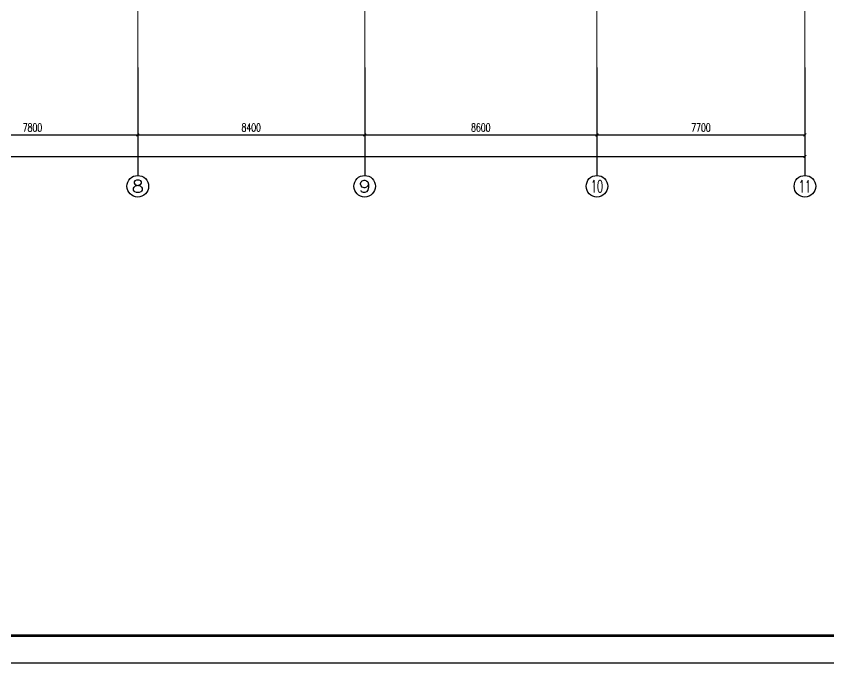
# Model space of a CAD drawing. Extents: x 1031190 to 1725648, y 733081 to 1571294.
# Drawn here: x 1155317 to 1185399, y 957902 to 981833 of the extents above; entities that cross this region are included whole.
import ezdxf
from ezdxf.enums import TextEntityAlignment as Align

# ---------------------------------------------------------------- set-up
doc = ezdxf.new("R2010")
doc.units = 0
doc.header["$LTSCALE"] = 1000
doc.header["$MEASUREMENT"] = 0
doc.linetypes.add('ACAD_ISO10W100', pattern=[18.5, 12, -3, 0.5, -3])
doc.linetypes.add('DOTE', pattern=[2.42, 2, -0.2, 0.02, -0.2])
for name, color, linetype in [('AXIS', 3, 'Continuous'), ('AXIS_TEXT', 4, 'Continuous'), ('C-AXIS(轴号)', 3, 'Continuous'), ('C-AXIS-T(字)', 7, 'Continuous'), ('图框', 140, 'Continuous')]:
    doc.layers.add(name, color=color, linetype=linetype)
doc.layers.add('DOTE', color=19, linetype='DOTE', lineweight=9)
doc.styles.add('_TCH_AXIS', font='COMPLEX', dxfattribs={"bigfont": 'GBCBIG'})
doc.styles.add('_TCH_DIM_T3', font='SIMPLEX', dxfattribs={"width": 0.705882, "bigfont": 'GBCBIG'})
doc.styles.add('COMPLEX', font='COMPLEX')
doc.dimstyles.new('_TCH_ARCH&&100', dxfattribs={"dimtxt": 297.5, "dimasz": 100, "dimexe": 250, "dimexo": 300, "dimgap": 126.25, "dimtad": 1, "dimdec": 0, "dimzin": 0, "dimdsep": 46, "dimtxsty": '_TCH_DIM_T3', "dimblk": 'ARCHTICK', "dimcen": 0.09, "dimclrt": 7, "dimazin": 2, "dimtfac": 1, "dimtdec": 0, "dimtix": 1, "dimtmove": 2, "dimatfit": 3, "dimfxl": 0, "dimtolj": 1, "dimtzin": 0, "dimarcsym": 0})

# ---------------------------------------------------------------- blocks, each defined once
blk = doc.blocks.new('_ArchTick')
at = {"color": 0, "linetype": 'ByBlock', "const_width": 0.4}
blk.add_lwpolyline([(-0.5, -0.5), (0.5, 0.5)], dxfattribs=at)
blk = doc.blocks.new('*D219')
at = {"layer": 'AXIS', "color": 0, "lineweight": -2}
for p, q in [((1112617, 979639), (1112617, 976389)), ((1184517, 979639), (1184517, 976389)), ((1112617, 976639), (1184517, 976639))]:
    blk.add_line(p, q, dxfattribs=at)
at = {"layer": 'Defpoints', "color": 0}
for p in [(1112617, 979939), (1184517, 979939), (1184517, 976639)]:
    blk.add_point(p, dxfattribs=at)
at = {"layer": 'AXIS', "color": 0, "lineweight": -2, "xscale": 100, "yscale": 100, "zscale": 100, "rotation": 180}
blk.add_blockref('_ArchTick', (1112617, 976639), dxfattribs=at)
at = {"layer": 'AXIS', "color": 0, "lineweight": -2, "xscale": 100, "yscale": 100, "zscale": 100}
blk.add_blockref('_ArchTick', (1184517, 976639), dxfattribs=at)
at = {"layer": 'AXIS', "color": 7, "insert": (1148567, 976914), "char_height": 297.5, "attachment_point": 5, "style": '_TCH_DIM_T3'}
blk.add_mtext('\\A1;71900', dxfattribs=at)
blk = doc.blocks.new('*D226')
at = {"layer": 'AXIS', "color": 0, "lineweight": -2}
for p, q in [((1152017, 979639), (1152017, 977189)), ((1159817, 979639), (1159817, 977189)), ((1152017, 977439), (1159817, 977439))]:
    blk.add_line(p, q, dxfattribs=at)
at = {"layer": 'Defpoints', "color": 0}
for p in [(1152017, 979939), (1159817, 979939), (1159817, 977439)]:
    blk.add_point(p, dxfattribs=at)
at = {"layer": 'AXIS', "color": 0, "lineweight": -2, "xscale": 100, "yscale": 100, "zscale": 100, "rotation": 180}
blk.add_blockref('_ArchTick', (1152017, 977439), dxfattribs=at)
at = {"layer": 'AXIS', "color": 0, "lineweight": -2, "xscale": 100, "yscale": 100, "zscale": 100}
blk.add_blockref('_ArchTick', (1159817, 977439), dxfattribs=at)
at = {"layer": 'AXIS', "color": 7, "insert": (1155917, 977714), "char_height": 297.5, "attachment_point": 5, "style": '_TCH_DIM_T3'}
blk.add_mtext('\\A1;7800', dxfattribs=at)
blk = doc.blocks.new('*D227')
at = {"layer": 'AXIS', "color": 0, "lineweight": -2}
for p, q in [((1159817, 979639), (1159817, 977189)), ((1168217, 979639), (1168217, 977189)), ((1159817, 977439), (1168217, 977439))]:
    blk.add_line(p, q, dxfattribs=at)
at = {"layer": 'Defpoints', "color": 0}
for p in [(1159817, 979939), (1168217, 979939), (1168217, 977439)]:
    blk.add_point(p, dxfattribs=at)
at = {"layer": 'AXIS', "color": 0, "lineweight": -2, "xscale": 100, "yscale": 100, "zscale": 100, "rotation": 180}
blk.add_blockref('_ArchTick', (1159817, 977439), dxfattribs=at)
at = {"layer": 'AXIS', "color": 0, "lineweight": -2, "xscale": 100, "yscale": 100, "zscale": 100}
blk.add_blockref('_ArchTick', (1168217, 977439), dxfattribs=at)
at = {"layer": 'AXIS', "color": 7, "insert": (1164017, 977714), "char_height": 297.5, "attachment_point": 5, "style": '_TCH_DIM_T3'}
blk.add_mtext('\\A1;8400', dxfattribs=at)
blk = doc.blocks.new('*D228')
at = {"layer": 'AXIS', "color": 0, "lineweight": -2}
for p, q in [((1168217, 979639), (1168217, 977189)), ((1176817, 979639), (1176817, 977189)), ((1168217, 977439), (1176817, 977439))]:
    blk.add_line(p, q, dxfattribs=at)
at = {"layer": 'Defpoints', "color": 0}
for p in [(1168217, 979939), (1176817, 979939), (1176817, 977439)]:
    blk.add_point(p, dxfattribs=at)
at = {"layer": 'AXIS', "color": 0, "lineweight": -2, "xscale": 100, "yscale": 100, "zscale": 100, "rotation": 180}
blk.add_blockref('_ArchTick', (1168217, 977439), dxfattribs=at)
at = {"layer": 'AXIS', "color": 0, "lineweight": -2, "xscale": 100, "yscale": 100, "zscale": 100}
blk.add_blockref('_ArchTick', (1176817, 977439), dxfattribs=at)
at = {"layer": 'AXIS', "color": 7, "insert": (1172517, 977714), "char_height": 297.5, "attachment_point": 5, "style": '_TCH_DIM_T3'}
blk.add_mtext('\\A1;8600', dxfattribs=at)
blk = doc.blocks.new('*D229')
at = {"layer": 'AXIS', "color": 0, "lineweight": -2}
for p, q in [((1176817, 979639), (1176817, 977189)), ((1184517, 979639), (1184517, 977189)), ((1176817, 977439), (1184517, 977439))]:
    blk.add_line(p, q, dxfattribs=at)
at = {"layer": 'Defpoints', "color": 0}
for p in [(1176817, 979939), (1184517, 979939), (1184517, 977439)]:
    blk.add_point(p, dxfattribs=at)
at = {"layer": 'AXIS', "color": 0, "lineweight": -2, "xscale": 100, "yscale": 100, "zscale": 100, "rotation": 180}
blk.add_blockref('_ArchTick', (1176817, 977439), dxfattribs=at)
at = {"layer": 'AXIS', "color": 0, "lineweight": -2, "xscale": 100, "yscale": 100, "zscale": 100}
blk.add_blockref('_ArchTick', (1184517, 977439), dxfattribs=at)
at = {"layer": 'AXIS', "color": 7, "insert": (1180667, 977714), "char_height": 297.5, "attachment_point": 5, "style": '_TCH_DIM_T3'}
blk.add_mtext('\\A1;7700', dxfattribs=at)
blk = doc.blocks.new('_AXISO')
blk.add_circle((0, 0), 0.5)
at = {"layer": 'AXIS_TEXT', "style": 'COMPLEX', "width": 1.041667}
blk.add_attdef('A', text='', height=0.56, dxfattribs=at).set_placement((-0.25, -0.28), (0.25, -0.28), align=Align.FIT)

msp = doc.modelspace()

# ---------------------------------------------------------------- linework, layer by layer
at = {"layer": 'C-AXIS(轴号)'}
for p, q in [((1159817, 979939.4), (1159817, 975939.4)), ((1168217, 979939.4), (1168217, 975939.4)), ((1176817, 979939.4), (1176817, 975939.4)), ((1184517, 979939.4), (1184517, 975939.4))]:
    msp.add_line(p, q, dxfattribs=at)
at = {"layer": 'DOTE', "linetype": 'ACAD_ISO10W100', "ltscale": 100}
for p, q in [((1159817, 1000639.4), (1159817, 979939.4)), ((1168217, 1000639.4), (1168217, 979939.4)), ((1176817, 1000639.4), (1176817, 979939.4)), ((1184517, 1000639.4), (1184517, 979939.4))]:
    msp.add_line(p, q, dxfattribs=at)
at = {"layer": '图框'}
msp.add_lwpolyline([(1098399, 957902), (1203499, 957902), (1203499, 1017302), (1098399, 1017302)], close=True, dxfattribs=at)
at = {"layer": '图框', "const_width": 100}
msp.add_lwpolyline([(1100899, 958902), (1202499, 958902), (1202499, 1016302), (1100899, 1016302)], close=True, dxfattribs=at)

# ---------------------------------------------------------------- block references
at = {"layer": 'C-AXIS(轴号)'}
ref = msp.add_blockref('_AXISO', (1159817, 975539.4), dxfattribs=dict(at, xscale=800, yscale=800, zscale=800))
ref.add_attrib('A', '8', dxfattribs={"layer": 'C-AXIS-T(字)', "height": 452.5, "style": '_TCH_AXIS', "width": 1.5}).set_placement((1159590.7, 975313.1), (1160043.3, 975313.1), align=Align.FIT)
ref = msp.add_blockref('_AXISO', (1168217, 975539.4), dxfattribs=dict(at, xscale=800, yscale=800, zscale=800))
ref.add_attrib('A', '9', dxfattribs={"layer": 'C-AXIS-T(字)', "height": 452.5, "style": '_TCH_AXIS', "width": 1.5}).set_placement((1167990.7, 975313.1), (1168443.3, 975313.1), align=Align.FIT)
ref = msp.add_blockref('_AXISO', (1176817, 975539.4), dxfattribs=dict(at, xscale=800, yscale=800, zscale=800))
ref.add_attrib('A', '10', dxfattribs={"layer": 'C-AXIS-T(字)', "height": 452.55, "style": '_TCH_AXIS', "width": 0.724138}).set_placement((1176590.7, 975313.1), (1177043.3, 975313.1), align=Align.FIT)
ref = msp.add_blockref('_AXISO', (1184517, 975539.4), dxfattribs=dict(at, xscale=800, yscale=800, zscale=800))
ref.add_attrib('A', '11', dxfattribs={"layer": 'C-AXIS-T(字)', "height": 452.55, "style": '_TCH_AXIS', "width": 0.875}).set_placement((1184290.7, 975313.1), (1184743.3, 975313.1), align=Align.FIT)

# ---------------------------------------------------------------- dimensions: what is measured, and where the dimension line sits
at = {"layer": 'AXIS'}
for p1, p2, distance, picture, middle in [((1112617, 979939.4), (1184517, 979939.4), -3300, '*D219', (1148567, 976914.4)), ((1152017, 979939.4), (1159817, 979939.4), -2500, '*D226', (1155917, 977714.4)), ((1159817, 979939.4), (1168217, 979939.4), -2500, '*D227', (1164017, 977714.4)), ((1168217, 979939.4), (1176817, 979939.4), -2500, '*D228', (1172517, 977714.4)), ((1176817, 979939.4), (1184517, 979939.4), -2500, '*D229', (1180667, 977714.4))]:
    dim = msp.add_aligned_dim(p1=p1, p2=p2, distance=distance, dimstyle='_TCH_ARCH&&100', dxfattribs=at)
    dim.commit()
    dim.dimension.update_dxf_attribs({"geometry": picture, "text_midpoint": middle})

doc.saveas('drawing.dxf')
